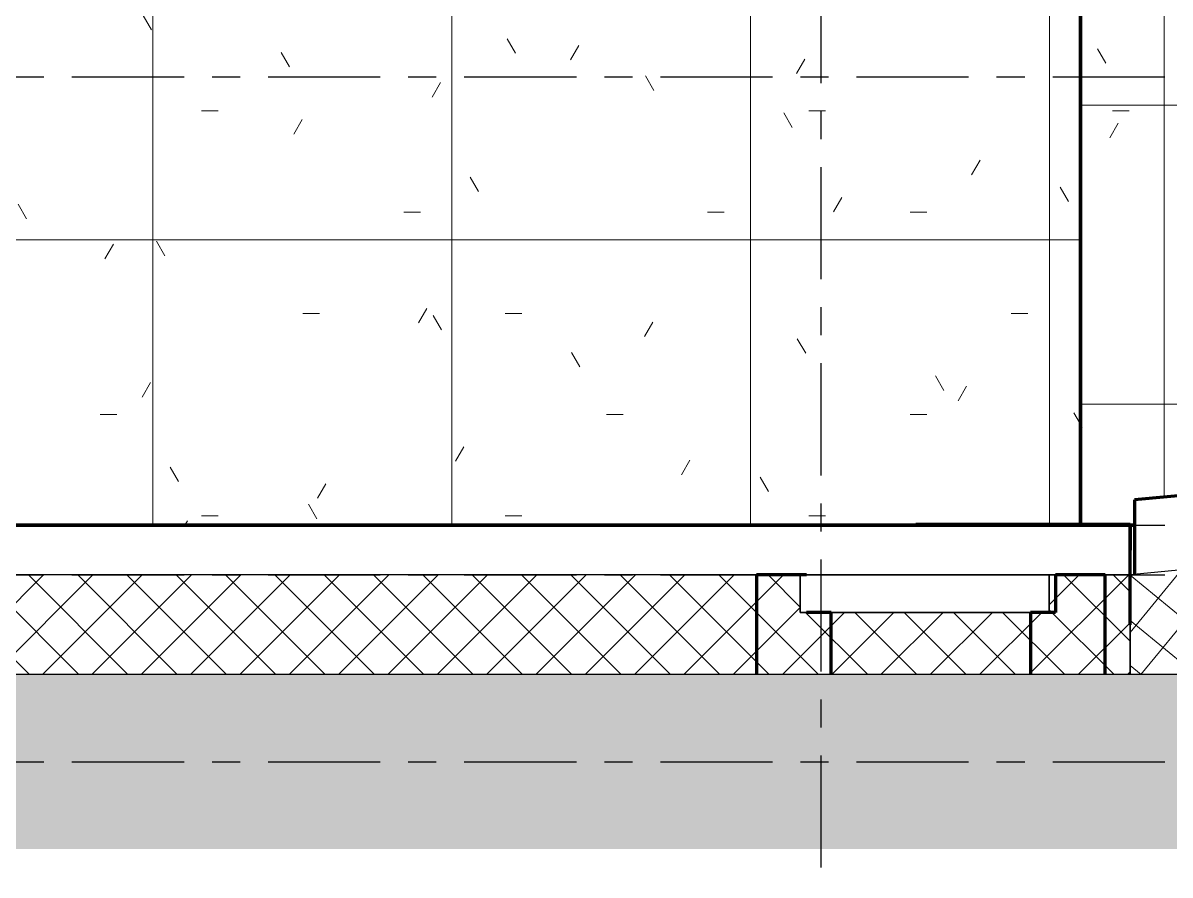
# Model space of a CAD drawing. Header units: millimetres. Extents: x -25371 to 2282244, y -90657 to 147824.
# Drawn here: x 1935693 to 1937996, y -4175 to -2464 of the extents above; entities that cross this region are included whole.
import ezdxf
from ezdxf.enums import TextEntityAlignment as Align
from ezdxf.xclip import XClip

# ---------------------------------------------------------------- set-up
doc = ezdxf.new("R2010")
doc.units = ezdxf.units.MM
doc.header["$XCLIPFRAME"] = 0
doc.linetypes.add('CENTER', pattern=[50.8, 31.75, -6.35, 6.35, -6.35])
doc.linetypes.add('TA_GL_000.90000', pattern=[2.475, 0.9, -0.225, 0.225, -0.225, 0.9])
for name, color, linetype in [('000 - 0_SYM_DWG_GRIDLINE_MAIN_COLOR_251', 7, 'Continuous'), ('000 - 0_SYM_DWG_SLOPE-SYM_TEXT_COLOR_3', 7, 'Continuous'), ('000 - GRID', 7, 'CENTER')]:
    doc.layers.add(name, color=color, linetype=linetype)
for name, color, linetype, lineweight in [('A-DETL', 7, 'Continuous', 70), ('A-DETL-GENF', 7, 'Continuous', 35), ('A-DETL-THIN', 7, 'Continuous', 25), ('A-FLOR-E', 7, 'Continuous', 35), ('A-FLOR-FNSH', 7, 'Continuous', 70), ('A-FLOR-OTLN', 7, 'Continuous', 35), ('A-FLOR-PATT', 7, 'Continuous', 70), ('A-GENM', 7, 'Continuous', 35), ('A-WALL-PATT', 7, 'Continuous', 50), ('P-SANR-FIXT', 7, 'Continuous', 35), ('WALL-E', 7, 'Continuous', 50)]:
    doc.layers.add(name, color=color, linetype=linetype, lineweight=lineweight)
doc.styles.add('Arial', font='arial.ttf', dxfattribs={"height": 300})
doc.styles.add('TA', font='', dxfattribs={"height": 4.5})
doc.styles.get('TA').set_extended_font_data('Cordia New')

# ---------------------------------------------------------------- blocks, each defined once
blk = doc.blocks.new('DPA_GM-Manhole Cover Type 2 - 900x900-V41-VS01 - ELEVATION 5')
at = {"layer": 'A-DETL', "color": 7}
for p, q in [((1578.9, 101100), (1124.9, 101100)), ((1139.9, 101100), (1129.9, 101100)), ((1139.9, 101102), (1569.9, 101102)), ((1139.9, 101102), (1569.9, 101102)), ((1139.9, 101102), (1569.9, 101102)), ((1139.9, 101100), (1139.9, 101102)), ((1139.9, 101100), (1139.9, 101102)), ((1139.9, 101100), (1139.9, 101102)), ((1139.9, 101102), (1569.9, 101102)), ((1139.9, 101102), (1569.9, 101102)), ((1139.9, 101102), (1569.9, 101102)), ((1139.9, 101102), (1139.9, 101100)), ((1139.9, 101102), (1139.9, 101100)), ((1139.9, 101102), (1139.9, 101100)), ((1139.9, 101102), (1219.9, 101102)), ((1139.9, 101102), (1569.9, 101102)), ((1139.9, 101102), (1569.9, 101102)), ((1139.9, 101102), (1139.9, 101100)), ((1139.9, 101102), (1139.9, 101100)), ((1139.9, 101102), (1139.9, 101100)), ((1139.9, 101100), (1578.9, 101100)), ((1219.9, 101100), (1139.9, 101100)), ((1219.9, 101102), (1489.9, 101102)), ((1489.9, 101100), (1219.9, 101100)), ((1489.9, 101102), (1569.9, 101102)), ((1569.9, 101100), (1489.9, 101100)), ((1569.9, 101100), (1569.9, 101102)), ((1569.9, 101100), (1569.9, 101102)), ((1569.9, 101100), (1569.9, 101102)), ((1569.9, 101100), (1569.9, 101102)), ((1569.9, 101100), (1569.9, 101102)), ((1569.9, 101100), (1569.9, 101102)), ((1569.9, 101100), (1569.9, 101102)), ((1569.9, 101102), (1569.9, 101100)), ((1569.9, 101102), (1569.9, 101100)), ((1578.9, 101100), (1569.9, 101100))]:
    blk.add_line(p, q, dxfattribs=at)
at = {"layer": 'A-GENM', "color": 7}
for p, q in [((1124.9, 101100), (1139.9, 101100)), ((1129.9, 101100), (1578.9, 101100)), ((1569.9, 101102), (1139.9, 101102)), ((1569.9, 101102), (1139.9, 101102)), ((1569.9, 101102), (1139.9, 101102)), ((1139.9, 101100), (1139.9, 101102)), ((1139.9, 101100), (1139.9, 101102)), ((1139.9, 101100), (1139.9, 101102)), ((1569.9, 101102), (1139.9, 101102)), ((1569.9, 101102), (1139.9, 101102)), ((1569.9, 101102), (1139.9, 101102)), ((1139.9, 101102), (1139.9, 101100)), ((1139.9, 101102), (1139.9, 101100)), ((1139.9, 101102), (1139.9, 101100)), ((1569.9, 101102), (1139.9, 101102)), ((1219.9, 101102), (1139.9, 101102)), ((1569.9, 101102), (1139.9, 101102)), ((1139.9, 101100), (1139.9, 101102)), ((1139.9, 101100), (1139.9, 101102)), ((1139.9, 101100), (1139.9, 101102)), ((1569.9, 101100), (1139.9, 101100)), ((1139.9, 101100), (1569.9, 101100)), ((1489.9, 101102), (1219.9, 101102)), ((1219.9, 101100), (1219.9, 101102)), ((1569.9, 101102), (1489.9, 101102)), ((1489.9, 101100), (1489.9, 101102)), ((1569.9, 101102), (1569.9, 101100)), ((1569.9, 101102), (1569.9, 101100)), ((1569.9, 101102), (1569.9, 101100)), ((1569.9, 101102), (1569.9, 101100)), ((1569.9, 101102), (1569.9, 101100)), ((1569.9, 101102), (1569.9, 101100)), ((1569.9, 101100), (1569.9, 101102)), ((1569.9, 101100), (1569.9, 101102)), ((1569.9, 101100), (1569.9, 101102)), ((1569.9, 101100), (1578.9, 101100)), ((1578.9, 101100), (1569.9, 101100))]:
    blk.add_line(p, q, dxfattribs=at)
blk = doc.blocks.new('Generic Models 8 - Generic Models 40-5785442-VS01 - ELEVATION 5')
at = {"layer": 'A-GENM', "color": 7, "lineweight": 70}
for p, q in [((920, 101000), (820, 101000)), ((820, 101000), (820, 100800)), ((1520, 101000), (1420, 101000)), ((1420, 101000), (1420, 100925)), ((1520, 100800), (1520, 101000)), ((970, 100925), (920, 100925)), ((970, 100800), (970, 100925)), ((1420, 100925), (1370, 100925)), ((1370, 100925), (1370, 100800))]:
    blk.add_line(p, q, dxfattribs=at)
blk = doc.blocks.new('STEEL GRATING 1000x500 - 1000x500-5785671-VS01 - ELEVATION 5')
at = {"layer": 'P-SANR-FIXT', "color": 7}
for p, q in [((1407.6, 101000), (907.6, 101000)), ((907.6, 101000), (1407.6, 101000)), ((907.6, 100925), (907.6, 101000)), ((1068.3, 101000), (919.6, 101000)), ((919.6, 101000), (1068.3, 101000)), ((1068.3, 101000), (919.6, 101000)), ((919.6, 101000), (1068.3, 101000)), ((1068.3, 101000), (919.6, 101000)), ((919.6, 101000), (1068.3, 101000)), ((1068.3, 101000), (919.6, 101000)), ((919.6, 101000), (1068.3, 101000)), ((1068.3, 101000), (919.6, 101000)), ((919.6, 101000), (1068.3, 101000)), ((1068.3, 101000), (919.6, 101000)), ((919.6, 101000), (1068.3, 101000)), ((1068.3, 101000), (919.6, 101000)), ((919.6, 101000), (1068.3, 101000)), ((1068.3, 101000), (919.6, 101000)), ((919.6, 101000), (1068.3, 101000)), ((1068.3, 101000), (919.6, 101000)), ((919.6, 101000), (1068.3, 101000)), ((1068.3, 101000), (919.6, 101000)), ((919.6, 101000), (1068.3, 101000)), ((1068.3, 101000), (919.6, 101000)), ((919.6, 101000), (1068.3, 101000)), ((1068.3, 101000), (919.6, 101000)), ((919.6, 101000), (1068.3, 101000)), ((1068.3, 101000), (919.6, 101000)), ((919.6, 101000), (1068.3, 101000)), ((1068.3, 101000), (919.6, 101000)), ((919.6, 101000), (1068.3, 101000)), ((1068.3, 101000), (919.6, 101000)), ((919.6, 101000), (1068.3, 101000)), ((1068.3, 101000), (919.6, 101000)), ((919.6, 101000), (1068.3, 101000)), ((1068.3, 101000), (919.6, 101000)), ((919.6, 101000), (1068.3, 101000)), ((1068.3, 101000), (919.6, 101000)), ((919.6, 101000), (1068.3, 101000)), ((1068.3, 101000), (919.6, 101000)), ((919.6, 101000), (1068.3, 101000)), ((1235, 101000), (1080.3, 101000)), ((1080.3, 101000), (1235, 101000)), ((1080.3, 101000), (1235, 101000)), ((1235, 101000), (1080.3, 101000)), ((1080.3, 101000), (1235, 101000)), ((1235, 101000), (1080.3, 101000)), ((1080.3, 101000), (1235, 101000)), ((1235, 101000), (1080.3, 101000)), ((1080.3, 101000), (1235, 101000)), ((1235, 101000), (1080.3, 101000)), ((1080.3, 101000), (1235, 101000)), ((1235, 101000), (1080.3, 101000)), ((1080.3, 101000), (1235, 101000)), ((1235, 101000), (1080.3, 101000)), ((1235, 101000), (1080.3, 101000)), ((1080.3, 101000), (1235, 101000)), ((1080.3, 101000), (1235, 101000)), ((1235, 101000), (1080.3, 101000)), ((1080.3, 101000), (1235, 101000)), ((1235, 101000), (1080.3, 101000)), ((1080.3, 101000), (1235, 101000)), ((1235, 101000), (1080.3, 101000)), ((1080.3, 101000), (1235, 101000)), ((1235, 101000), (1080.3, 101000)), ((1080.3, 101000), (1235, 101000)), ((1235, 101000), (1080.3, 101000)), ((1080.3, 101000), (1235, 101000)), ((1235, 101000), (1080.3, 101000)), ((1235, 101000), (1080.3, 101000)), ((1080.3, 101000), (1235, 101000)), ((1080.3, 101000), (1235, 101000)), ((1235, 101000), (1080.3, 101000)), ((1080.3, 101000), (1235, 101000)), ((1235, 101000), (1080.3, 101000)), ((1080.3, 101000), (1235, 101000)), ((1235, 101000), (1080.3, 101000)), ((1080.3, 101000), (1235, 101000)), ((1235, 101000), (1080.3, 101000)), ((1395.6, 101000), (1247, 101000)), ((1247, 101000), (1395.6, 101000)), ((1247, 101000), (1395.6, 101000)), ((1395.6, 101000), (1247, 101000)), ((1247, 101000), (1395.6, 101000)), ((1395.6, 101000), (1247, 101000)), ((1247, 101000), (1395.6, 101000)), ((1395.6, 101000), (1247, 101000)), ((1247, 101000), (1395.6, 101000)), ((1395.6, 101000), (1247, 101000)), ((1247, 101000), (1395.6, 101000)), ((1395.6, 101000), (1247, 101000)), ((1247, 101000), (1395.6, 101000)), ((1395.6, 101000), (1247, 101000)), ((1395.6, 101000), (1247, 101000)), ((1247, 101000), (1395.6, 101000)), ((1247, 101000), (1395.6, 101000)), ((1395.6, 101000), (1247, 101000)), ((1247, 101000), (1395.6, 101000)), ((1395.6, 101000), (1247, 101000)), ((1247, 101000), (1395.6, 101000)), ((1395.6, 101000), (1247, 101000)), ((1247, 101000), (1395.6, 101000)), ((1395.6, 101000), (1247, 101000)), ((1247, 101000), (1395.6, 101000)), ((1395.6, 101000), (1247, 101000)), ((1247, 101000), (1395.6, 101000)), ((1395.6, 101000), (1247, 101000)), ((1395.6, 101000), (1247, 101000)), ((1247, 101000), (1395.6, 101000)), ((1247, 101000), (1395.6, 101000)), ((1395.6, 101000), (1247, 101000)), ((1247, 101000), (1395.6, 101000)), ((1395.6, 101000), (1247, 101000)), ((1247, 101000), (1395.6, 101000)), ((1395.6, 101000), (1247, 101000)), ((1247, 101000), (1395.6, 101000)), ((1395.6, 101000), (1247, 101000)), ((1407.6, 101000), (1407.6, 100925)), ((1407.6, 100925), (907.6, 100925)), ((1068.3, 100925), (919.6, 100925)), ((919.6, 100925), (1068.3, 100925)), ((1068.3, 100925), (919.6, 100925)), ((919.6, 100925), (1068.3, 100925)), ((1068.3, 100925), (919.6, 100925)), ((919.6, 100925), (1068.3, 100925)), ((1068.3, 100925), (919.6, 100925)), ((919.6, 100925), (1068.3, 100925)), ((1068.3, 100925), (919.6, 100925)), ((919.6, 100925), (1068.3, 100925)), ((1068.3, 100925), (919.6, 100925)), ((919.6, 100925), (1068.3, 100925)), ((1068.3, 100925), (919.6, 100925)), ((919.6, 100925), (1068.3, 100925)), ((1068.3, 100925), (919.6, 100925)), ((919.6, 100925), (1068.3, 100925)), ((1235, 100925), (1080.3, 100925)), ((1080.3, 100925), (1235, 100925)), ((1080.3, 100925), (1235, 100925)), ((1235, 100925), (1080.3, 100925)), ((1080.3, 100925), (1235, 100925)), ((1235, 100925), (1080.3, 100925)), ((1080.3, 100925), (1235, 100925)), ((1235, 100925), (1080.3, 100925)), ((1080.3, 100925), (1235, 100925)), ((1235, 100925), (1080.3, 100925)), ((1080.3, 100925), (1235, 100925)), ((1235, 100925), (1080.3, 100925)), ((1080.3, 100925), (1235, 100925)), ((1235, 100925), (1080.3, 100925)), ((1235, 100925), (1080.3, 100925)), ((1080.3, 100925), (1235, 100925)), ((1395.6, 100925), (1247, 100925)), ((1247, 100925), (1395.6, 100925)), ((1247, 100925), (1395.6, 100925)), ((1395.6, 100925), (1247, 100925)), ((1247, 100925), (1395.6, 100925)), ((1395.6, 100925), (1247, 100925)), ((1247, 100925), (1395.6, 100925)), ((1395.6, 100925), (1247, 100925)), ((1247, 100925), (1395.6, 100925)), ((1395.6, 100925), (1247, 100925)), ((1247, 100925), (1395.6, 100925)), ((1395.6, 100925), (1247, 100925)), ((1247, 100925), (1395.6, 100925)), ((1395.6, 100925), (1247, 100925)), ((1395.6, 100925), (1247, 100925)), ((1247, 100925), (1395.6, 100925))]:
    blk.add_line(p, q, dxfattribs=at)
blk = doc.blocks.new('STEEL GRATING 1000x500 - 1000x500-V50-VS01 - ELEVATION 5')
at = {"layer": 'P-SANR-FIXT', "color": 7}
for p, q in [((1414.6, 101000), (914.6, 101000)), ((914.6, 101000), (1414.6, 101000)), ((1075.3, 101000), (926.6, 101000)), ((926.6, 101000), (1075.3, 101000)), ((1075.3, 101000), (926.6, 101000)), ((926.6, 101000), (1075.3, 101000)), ((1075.3, 101000), (926.6, 101000)), ((926.6, 101000), (1075.3, 101000)), ((1075.3, 101000), (926.6, 101000)), ((926.6, 101000), (1075.3, 101000)), ((1075.3, 101000), (926.6, 101000)), ((926.6, 101000), (1075.3, 101000)), ((1075.3, 101000), (926.6, 101000)), ((926.6, 101000), (1075.3, 101000)), ((1075.3, 101000), (926.6, 101000)), ((926.6, 101000), (1075.3, 101000)), ((1075.3, 101000), (926.6, 101000)), ((926.6, 101000), (1075.3, 101000)), ((1075.3, 101000), (926.6, 101000)), ((926.6, 101000), (1075.3, 101000)), ((1075.3, 101000), (926.6, 101000)), ((926.6, 101000), (1075.3, 101000)), ((1075.3, 101000), (926.6, 101000)), ((926.6, 101000), (1075.3, 101000)), ((1075.3, 101000), (926.6, 101000)), ((926.6, 101000), (1075.3, 101000)), ((1075.3, 101000), (926.6, 101000)), ((926.6, 101000), (1075.3, 101000)), ((1075.3, 101000), (926.6, 101000)), ((926.6, 101000), (1075.3, 101000)), ((1075.3, 101000), (926.6, 101000)), ((926.6, 101000), (1075.3, 101000)), ((1075.3, 101000), (926.6, 101000)), ((926.6, 101000), (1075.3, 101000)), ((1075.3, 101000), (926.6, 101000)), ((926.6, 101000), (1075.3, 101000)), ((1075.3, 101000), (926.6, 101000)), ((926.6, 101000), (1075.3, 101000)), ((1075.3, 101000), (926.6, 101000)), ((926.6, 101000), (1075.3, 101000)), ((1242, 101000), (1087.3, 101000)), ((1087.3, 101000), (1242, 101000)), ((1087.3, 101000), (1242, 101000)), ((1242, 101000), (1087.3, 101000)), ((1087.3, 101000), (1242, 101000)), ((1242, 101000), (1087.3, 101000)), ((1087.3, 101000), (1242, 101000)), ((1242, 101000), (1087.3, 101000)), ((1087.3, 101000), (1242, 101000)), ((1242, 101000), (1087.3, 101000)), ((1087.3, 101000), (1242, 101000)), ((1242, 101000), (1087.3, 101000)), ((1087.3, 101000), (1242, 101000)), ((1242, 101000), (1087.3, 101000)), ((1242, 101000), (1087.3, 101000)), ((1087.3, 101000), (1242, 101000)), ((1087.3, 101000), (1242, 101000)), ((1242, 101000), (1087.3, 101000)), ((1087.3, 101000), (1242, 101000)), ((1242, 101000), (1087.3, 101000)), ((1087.3, 101000), (1242, 101000)), ((1242, 101000), (1087.3, 101000)), ((1087.3, 101000), (1242, 101000)), ((1242, 101000), (1087.3, 101000)), ((1087.3, 101000), (1242, 101000)), ((1242, 101000), (1087.3, 101000)), ((1087.3, 101000), (1242, 101000)), ((1242, 101000), (1087.3, 101000)), ((1242, 101000), (1087.3, 101000)), ((1087.3, 101000), (1242, 101000)), ((1087.3, 101000), (1242, 101000)), ((1242, 101000), (1087.3, 101000)), ((1087.3, 101000), (1242, 101000)), ((1242, 101000), (1087.3, 101000)), ((1087.3, 101000), (1242, 101000)), ((1242, 101000), (1087.3, 101000)), ((1087.3, 101000), (1242, 101000)), ((1242, 101000), (1087.3, 101000)), ((1402.6, 101000), (1254, 101000)), ((1254, 101000), (1402.6, 101000)), ((1254, 101000), (1402.6, 101000)), ((1402.6, 101000), (1254, 101000)), ((1254, 101000), (1402.6, 101000)), ((1402.6, 101000), (1254, 101000)), ((1254, 101000), (1402.6, 101000)), ((1402.6, 101000), (1254, 101000)), ((1254, 101000), (1402.6, 101000)), ((1402.6, 101000), (1254, 101000)), ((1254, 101000), (1402.6, 101000)), ((1402.6, 101000), (1254, 101000)), ((1254, 101000), (1402.6, 101000)), ((1402.6, 101000), (1254, 101000)), ((1402.6, 101000), (1254, 101000)), ((1254, 101000), (1402.6, 101000)), ((1254, 101000), (1402.6, 101000)), ((1402.6, 101000), (1254, 101000)), ((1254, 101000), (1402.6, 101000)), ((1402.6, 101000), (1254, 101000)), ((1254, 101000), (1402.6, 101000)), ((1402.6, 101000), (1254, 101000)), ((1254, 101000), (1402.6, 101000)), ((1402.6, 101000), (1254, 101000)), ((1254, 101000), (1402.6, 101000)), ((1402.6, 101000), (1254, 101000)), ((1254, 101000), (1402.6, 101000)), ((1402.6, 101000), (1254, 101000)), ((1402.6, 101000), (1254, 101000)), ((1254, 101000), (1402.6, 101000)), ((1254, 101000), (1402.6, 101000)), ((1402.6, 101000), (1254, 101000)), ((1254, 101000), (1402.6, 101000)), ((1402.6, 101000), (1254, 101000)), ((1254, 101000), (1402.6, 101000)), ((1402.6, 101000), (1254, 101000)), ((1254, 101000), (1402.6, 101000)), ((1402.6, 101000), (1254, 101000))]:
    blk.add_line(p, q, dxfattribs=at)
blk = doc.blocks.new('C-1-VS01-AR-2563-01 -C_20260615-163154_ELEVATION_5_EX')
at = {"layer": 'A-DETL-GENF', "lineweight": 9}
h = blk.add_hatch(dxfattribs=at)
h.set_pattern_fill('FP_19', style=0, pattern_type=2)
h.set_pattern_definition([(45, (-88633.94, 0), (0, 449.0128), [317.5, -317.5]), (45, (-88718.13, 84.2), (0, 449.0128), [317.5, -317.5]), (45, (-88802.32, 168.38), (0, 449.0128), [317.5, -317.5]), (135, (-88802.32, 224.5), (-449.0128, 3e-14), [317.5, -317.5]), (135, (-88718.13, 308.7), (-449.0128, 3e-14), [317.5, -317.5]), (135, (-88633.94, 392.9), (-449.0128, 3e-14), [317.5, -317.5])])
h.paths.add_polyline_path([(-13075.6, 100449.8), (13005.2, 100449.8), (13005.2, 100926.2), (10104.7, 101349), (5521.5, 101750), (3920.8, 101750), (3920.8, 101400), (3220.8, 101400), (3220.8, 101750), (-10467.4, 101750), (-19967.4, 100800), (-32107.6, 100800), (-32107.6, 100449.8), (-13251.8, 100449.8)])
at = {"layer": 'A-FLOR-PATT', "lineweight": 9}
h = blk.add_hatch(dxfattribs=at)
h.set_pattern_fill('FP_7', angle=45, style=0, pattern_type=2)
h.set_pattern_definition([(230.556, (-15596.36, 101500), (54.0572, -44.4727), []), (320.556, (-15596.36, 101500), (44.4727, 54.0572), [])])
h.paths.add_polyline_path([(-20736.4, 100800), (-20222.4, 100800), (-10456.4, 101750), (-10456.4, 102000), (-20736.4, 101000), (-20736.4, 100831.5)])
h = blk.add_hatch(dxfattribs=at)
h.set_pattern_fill('FP_14', angle=-315, style=0, pattern_type=2)
h.set_pattern_definition([(225, (-38883.39, 101000), (49.49747, -49.49747), []), (315, (-38883.39, 101000), (49.49747, 49.49747), [])])
h.paths.add_polyline_path([(-23648.9, 100800), (-20736.4, 100800), (-20736.4, 101000), (-20898.7, 100999), (-20898.7, 100925), (-21398.7, 100925), (-21398.7, 101000), (-32107.6, 101000), (-32107.6, 100800), (-24353.8, 100800)])
at = {"layer": 'A-WALL-PATT', "lineweight": 9}
h = blk.add_hatch(dxfattribs=at)
h.set_pattern_fill('FP_9', style=0, pattern_type=2)
h.set_pattern_definition([(0, (-88633.94, 0), (812.8, 203.2), [33.528, -576.072, 33.528, -576.072, -3251.2]), (0, (-88633.94, 0), (812.8, 203.2), [-1219.2, 33.528, -1185.672, 33.528, -576.072, -1422.4]), (0, (-88633.94, 0), (812.8, 203.2), [-3048, 33.528, -372.872, 33.528, -982.472]), (120, (-88329.14, 101.6), (-582.37636, 602.30545), [33.528, -576.072, 33.528, -3827.272]), (120, (-88329.14, 101.6), (-582.37636, 602.30545), [-643.128, -576.072, 33.528, -1185.672, -2032]), (120, (-88329.14, 101.6), (-582.37636, 602.30545), [-2438.4, 33.528, -576.072, 33.528, -1388.872]), (120, (-88329.14, 101.6), (-582.37636, 602.30545), [-3081.528, -372.872, 33.528, -982.472]), (240, (-88227.54, 508), (-230.42364, -805.50545), [33.528, -576.072, 33.528, -576.072, -3251.2]), (240, (-88227.54, 508), (-230.42364, -805.50545), [-1219.2, 33.528, -1185.672, 33.528, -576.072, -1422.4]), (240, (-88227.54, 508), (-230.42364, -805.50545), [-3048, 33.528, -372.872, 33.528, -982.472])])
h.paths.add_polyline_path([(-20736.5, 101100), (-20727.4, 101100), (-20727.4, 101151.2), (-18502.3, 101356.9), (-18503.5, 103570), (-20836.4, 103570), (-20836.4, 101102), (-20736.5, 101102)])
h.paths.add_polyline_path([(-17128.4, 101100), (-16967.4, 101100), (-15542.7, 101242.8), (-16781.8, 101131.2)])
h.paths.add_polyline_path([(-18404.7, 101366), (-13131.4, 101853.6), (-13130.5, 102073.8), (-13128, 102091.5), (-13118.6, 102115.2), (-13112.2, 102125.1), (-13095.1, 102143.4), (-13090.8, 102146.6), (-13075.6, 102155.9), (-13053.1, 102164.1), (-13024.8, 102166.7), (-12851.2, 102167.6), (-12831.8, 102170.8), (-12801.3, 102184.5), (-11448.6, 102988.6), (-11426.3, 102997.2), (-11401.5, 103000), (-11224.2, 102999.1), (-11206.5, 102996.7), (-11182.8, 102987.2), (-11172.9, 102980.9), (-11154.6, 102963.8), (-11151.4, 102959.4), (-11142.3, 102944.5), (-11133.9, 102921.7), (-11131.4, 102893.4), (-11131.4, 102100), (-10406.4, 102100), (-10406.4, 103570), (-18404.2, 103570), (-18404.6, 101404.1)])
h.paths.add_polyline_path([(-13081.4, 101858.2), (-12702.7, 101893.2), (-12456, 102040.1), (-12456.4, 102331.7), (-12788.5, 102134.9), (-12820.4, 102122.1), (-12858.9, 102116.7), (-13031.4, 102116.7), (-13046.7, 102113.9), (-13059.8, 102107.6), (-13070.8, 102096.6), (-13075.6, 102089.7), (-13080.2, 102078.1), (-13081.4, 102066.7), (-13081.4, 101881.3)])
h.paths.add_polyline_path([(-12587, 101903.9), (-12456, 101916), (-12456.4, 101981.7), (-12546.9, 101927.8)])
h.paths.add_polyline_path([(-12406.7, 101920.6), (-11856.2, 101971.5), (-11856.4, 102338.8), (-12406.7, 102011.2), (-12406.7, 101976.8)])
h.paths.add_polyline_path([(-11806.5, 101976.1), (-11431.4, 102010.8), (-11431.4, 102100), (-11181.4, 102100), (-11181.4, 102600), (-11418.5, 102599.5), (-11806.7, 102368.4), (-11806.5, 101976.8)])
h.paths.add_polyline_path([(-12406.8, 102069.4), (-11855.9, 102397.3), (-11856.4, 102688.8), (-12407, 102361.1), (-12406.8, 102072.2)])
h.paths.add_polyline_path([(-11806.8, 102426.5), (-11429.3, 102650), (-11181.4, 102650), (-11182.5, 102909.2), (-11184.1, 102915.4), (-11190.4, 102928.4), (-11201.4, 102939.5), (-11206.9, 102943.7), (-11219.9, 102948.9), (-11231.4, 102950), (-11410.1, 102949.3), (-11419.5, 102947.4), (-11435.8, 102939.2), (-11807, 102718.2), (-11806.8, 102454)])
h.paths.add_polyline_path([(-11182.9, 102912.6), (-11184.1, 102916.2), (-11183, 102912.9)])
h = blk.add_hatch(dxfattribs=at)
h.set_pattern_fill('FP_10', style=0, pattern_type=2)
h.set_pattern_definition([(0, (-9616.63, 99970), (0, 600), []), (90, (-9616.63, 99970), (-600, 4e-14), [])])
h.paths.add_polyline_path([(-20736.5, 101100), (-20727.4, 101100), (-20727.4, 101151.2), (-18502.3, 101356.9), (-18503.5, 103570), (-20836.4, 103570), (-20836.4, 101102), (-20736.5, 101102)])
h.paths.add_polyline_path([(-17128.4, 101100), (-16967.4, 101100), (-15542.7, 101242.8), (-16781.8, 101131.2)])
h.paths.add_polyline_path([(-18404.7, 101366), (-13131.4, 101853.6), (-13130.5, 102073.8), (-13128, 102091.5), (-13118.6, 102115.2), (-13112.2, 102125.1), (-13095.1, 102143.4), (-13090.8, 102146.6), (-13075.6, 102155.9), (-13053.1, 102164.1), (-13024.8, 102166.7), (-12851.2, 102167.6), (-12831.8, 102170.8), (-12801.3, 102184.5), (-11448.6, 102988.6), (-11426.3, 102997.2), (-11401.5, 103000), (-11224.2, 102999.1), (-11206.5, 102996.7), (-11182.8, 102987.2), (-11172.9, 102980.9), (-11154.6, 102963.8), (-11151.4, 102959.4), (-11142.3, 102944.5), (-11133.9, 102921.7), (-11131.4, 102893.4), (-11131.4, 102100), (-10406.4, 102100), (-10406.4, 103570), (-18404.2, 103570), (-18404.6, 101404.1)])
h.paths.add_polyline_path([(-13081.4, 101858.2), (-12702.7, 101893.2), (-12456, 102040.1), (-12456.4, 102331.7), (-12788.5, 102134.9), (-12820.4, 102122.1), (-12858.9, 102116.7), (-13031.4, 102116.7), (-13046.7, 102113.9), (-13059.8, 102107.6), (-13070.8, 102096.6), (-13075.6, 102089.7), (-13080.2, 102078.1), (-13081.4, 102066.7), (-13081.4, 101881.3)])
h.paths.add_polyline_path([(-12587, 101903.9), (-12456, 101916), (-12456.4, 101981.7), (-12546.9, 101927.8)])
h.paths.add_polyline_path([(-12406.7, 101920.6), (-11856.2, 101971.5), (-11856.4, 102338.8), (-12406.7, 102011.2), (-12406.7, 101976.8)])
h.paths.add_polyline_path([(-11806.5, 101976.1), (-11431.4, 102010.8), (-11431.4, 102100), (-11181.4, 102100), (-11181.4, 102600), (-11418.5, 102599.5), (-11806.7, 102368.4), (-11806.5, 101976.8)])
h.paths.add_polyline_path([(-12406.8, 102069.4), (-11855.9, 102397.3), (-11856.4, 102688.8), (-12407, 102361.1), (-12406.8, 102072.2)])
h.paths.add_polyline_path([(-11806.8, 102426.5), (-11429.3, 102650), (-11181.4, 102650), (-11182.5, 102909.2), (-11184.1, 102915.4), (-11190.4, 102928.4), (-11201.4, 102939.5), (-11206.9, 102943.7), (-11219.9, 102948.9), (-11231.4, 102950), (-11410.1, 102949.3), (-11419.5, 102947.4), (-11435.8, 102939.2), (-11807, 102718.2), (-11806.8, 102454)])
h.paths.add_polyline_path([(-11182.9, 102912.6), (-11184.1, 102916.2), (-11183, 102912.9)])
h = blk.add_hatch(dxfattribs=at)
h.set_pattern_fill('FP_1', style=0, pattern_type=2)
h.set_pattern_definition([(0, (-88633.94, 0), (812.8, 203.2), [33.528, -576.072, 33.528, -576.072, -3251.2]), (0, (-88633.94, 0), (812.8, 203.2), [-1219.2, 33.528, -1185.672, 33.528, -576.072, -1422.4]), (0, (-88633.94, 0), (812.8, 203.2), [-3048, 33.528, -372.872, 33.528, -982.472]), (120, (-88329.14, 101.6), (-582.37636, 602.30545), [33.528, -576.072, 33.528, -3827.272]), (120, (-88329.14, 101.6), (-582.37636, 602.30545), [-643.128, -576.072, 33.528, -1185.672, -2032]), (120, (-88329.14, 101.6), (-582.37636, 602.30545), [-2438.4, 33.528, -576.072, 33.528, -1388.872]), (120, (-88329.14, 101.6), (-582.37636, 602.30545), [-3081.528, -372.872, 33.528, -982.472]), (240, (-88227.54, 508), (-230.42364, -805.50545), [33.528, -576.072, 33.528, -576.072, -3251.2]), (240, (-88227.54, 508), (-230.42364, -805.50545), [-1219.2, 33.528, -1185.672, 33.528, -576.072, -1422.4]), (240, (-88227.54, 508), (-230.42364, -805.50545), [-3048, 33.528, -372.872, 33.528, -982.472])])
h.paths.add_polyline_path([(-24756.4, 101100), (-21166.5, 101100), (-21166.5, 101102), (-20836.4, 101102), (-20836.4, 103433.3), (-21117.2, 103433.3), (-21099.1, 103266.7), (-21386.7, 103266.7), (-21368.6, 103100), (-21668, 103100), (-21649.9, 102933.3), (-21948.1, 102933.3), (-21930.1, 102766.7), (-22229, 102766.7), (-22211, 102600), (-22509.9, 102600), (-22491.9, 102433.3), (-22790.8, 102433.3), (-22772.8, 102266.7), (-23071.7, 102266.7), (-23053.7, 102100), (-23352.6, 102100), (-23334.7, 101934.5), (-23633.7, 101934.5), (-23615.5, 101766.7), (-23914.4, 101766.7), (-23896.4, 101600), (-24195.3, 101600), (-24177.6, 101433.3), (-24476.2, 101433.3), (-24458.2, 101266.7), (-24756.4, 101266.7), (-24756.4, 101117.8)])
h = blk.add_hatch(dxfattribs=at)
h.set_pattern_fill('FP_13', style=0, pattern_type=2)
h.set_pattern_definition([(0, (-20046.6, 100300), (0, 600), []), (90, (-20046.6, 100300), (-600, 4e-14), [])])
h.paths.add_polyline_path([(-24756.4, 101100), (-21166.5, 101100), (-21166.5, 101102), (-20836.4, 101102), (-20836.4, 103433.3), (-21117.2, 103433.3), (-21099.1, 103266.7), (-21386.7, 103266.7), (-21368.6, 103100), (-21668, 103100), (-21649.9, 102933.3), (-21948.1, 102933.3), (-21930.1, 102766.7), (-22229, 102766.7), (-22211, 102600), (-22509.9, 102600), (-22491.9, 102433.3), (-22790.8, 102433.3), (-22772.8, 102266.7), (-23071.7, 102266.7), (-23053.7, 102100), (-23352.6, 102100), (-23334.7, 101934.5), (-23633.7, 101934.5), (-23615.5, 101766.7), (-23914.4, 101766.7), (-23896.4, 101600), (-24195.3, 101600), (-24177.6, 101433.3), (-24476.2, 101433.3), (-24458.2, 101266.7), (-24756.4, 101266.7), (-24756.4, 101117.8)])
at = {"layer": 'A-DETL', "color": 7}
for p, q in [((-20836.4, 103570), (-20836.4, 101102)), ((-20836.4, 101102), (-20836.4, 103433.3)), ((-10466.8, 102100), (-20727.4, 101151.2)), ((-20727.4, 101151.2), (-20727.4, 101000.9)), ((-23265.7, 101100), (-20836.4, 101100)), ((-20736.4, 101100), (-23265.7, 101100)), ((-20836.4, 101100), (-20727.4, 101100)), ((-20736.4, 100900), (-20736.4, 101100))]:
    blk.add_line(p, q, dxfattribs=at)
blk.add_ellipse((-20736.4, 101050), major_axis=(0, 50), ratio=0.000002, start_param=0, end_param=1.570796, dxfattribs=at)
at = {"layer": 'A-DETL-THIN', "color": 7}
blk.add_line((-19967.4, 100800), (-32107.6, 100800), dxfattribs=at)
at = {"layer": 'A-FLOR-E', "color": 7}
blk.add_line((-20727.4, 101100), (-20736.5, 101100), dxfattribs=at)
at = {"layer": 'A-FLOR-FNSH', "color": 7, "lineweight": 25}
for p, q in [((-10456.4, 102000), (-20736.4, 101000)), ((-20736.4, 101000), (-32107.6, 101000)), ((-20736.4, 101000), (-20736.4, 100800)), ((-20736.4, 100800), (-20736.4, 101000))]:
    blk.add_line(p, q, dxfattribs=at)
at = {"layer": 'A-FLOR-OTLN', "color": 7}
for p, q in [((-23265.7, 101100), (-20736.4, 101100)), ((-20736.4, 101050), (-20736.4, 101000)), ((-20736.4, 101000), (-20736.4, 100900))]:
    blk.add_line(p, q, dxfattribs=at)
at = {"layer": 'WALL-E', "color": 7}
for p, q in [((-20727.4, 101151.2), (-18453.8, 101361.4)), ((-20727.4, 101000.9), (-20727.4, 101151.2))]:
    blk.add_line(p, q, dxfattribs=at)
at = {"layer": 'A-DETL', "color": 7}
blk.add_blockref('Generic Models 8 - Generic Models 40-5785442-VS01 - ELEVATION 5', (-22306.4, 0), dxfattribs=at)
at = {"layer": 'A-GENM', "color": 7}
blk.add_blockref('DPA_GM-Manhole Cover Type 2 - 900x900-V41-VS01 - ELEVATION 5', (-22306.4, 0), dxfattribs=at)
at = {"layer": 'P-SANR-FIXT', "color": 7}
for name, p in [('STEEL GRATING 1000x500 - 1000x500-5785671-VS01 - ELEVATION 5', (-22306.4, 0)), ('STEEL GRATING 1000x500 - 1000x500-V50-VS01 - ELEVATION 5', (-22306.4, 0)), ('STEEL GRATING 1000x500 - 1000x500-V50-VS01 - ELEVATION 5', (-22304.6, 0))]:
    blk.add_blockref(name, p, dxfattribs=at)
blk = doc.blocks.new('*U459')
at = {"layer": '000 - 0_SYM_DWG_GRIDLINE_MAIN_COLOR_251', "color": 7, "linetype": 'ByBlock', "ltscale": 5}
blk.add_line((20, 0), (-181.5, 0), dxfattribs=at)
at = {"layer": '000 - 0_SYM_DWG_GRIDLINE_MAIN_COLOR_251', "color": 7}
blk.add_point((0, 0), dxfattribs=at)
at = {"color": 7, "style": 'TA', "flags": 1}
blk.add_attdef('LOCATION', (6, -6), '', height=4.5, rotation=270, dxfattribs=at)
at = {"layer": '000 - 0_SYM_DWG_SLOPE-SYM_TEXT_COLOR_3', "color": 7, "style": 'Arial'}
blk.add_attdef('GRID-HEAD', text='', height=4, rotation=90, dxfattribs=at).set_placement((40, 0), align=Align.MIDDLE_CENTER)
blk = doc.blocks.new('*U2261')
at = {"layer": '000 - 0_SYM_DWG_GRIDLINE_MAIN_COLOR_251', "color": 7, "linetype": 'ByBlock', "ltscale": 5}
blk.add_line((20, 0), (-529.286, 0), dxfattribs=at)
at = {"color": 7, "style": 'TA', "flags": 1}
blk.add_attdef('LOCATION', (6, -6), '', height=4.5, rotation=270, dxfattribs=at)
blk = doc.blocks.new('C-1-VS01_REV00_20260615-231059_ELEVATION_5_dims')
at = {"layer": '000 - GRID', "color": 7, "linetype": 'TA_GL_000.90000', "xscale": 50.00000000000004, "yscale": 50.00000000000004, "zscale": 50.00000000000004}
for name, p, rotation in [('*U459', (-21356.4, 100625), 270), ('*U2261', (-27373.2, 102000), 180), ('*U2261', (-27373.2, 101100), 180), ('*U2261', (-27373.2, 101000), 180), ('*U2261', (-27373.2, 100625), 180)]:
    blk.add_blockref(name, p, dxfattribs=dict(at, rotation=rotation))

msp = doc.modelspace()

# ---------------------------------------------------------------- block references
at = {"color": 7}
ref = msp.add_blockref('C-1-VS01-AR-2563-01 -C_20260615-163154_ELEVATION_5_EX', (1958652.146, -104572.744), dxfattribs=at)
XClip(ref).set_block_clipping_path([(-26516.0919763581, 95079.2292497061), (-3958.1064399881, 115145.365818867)])

# ---------------------------------------------------------------- next in the draw order: block references
msp.add_blockref('C-1-VS01_REV00_20260615-231059_ELEVATION_5_dims', (1958652.146, -104572.744), dxfattribs=at)

doc.saveas('drawing.dxf')
